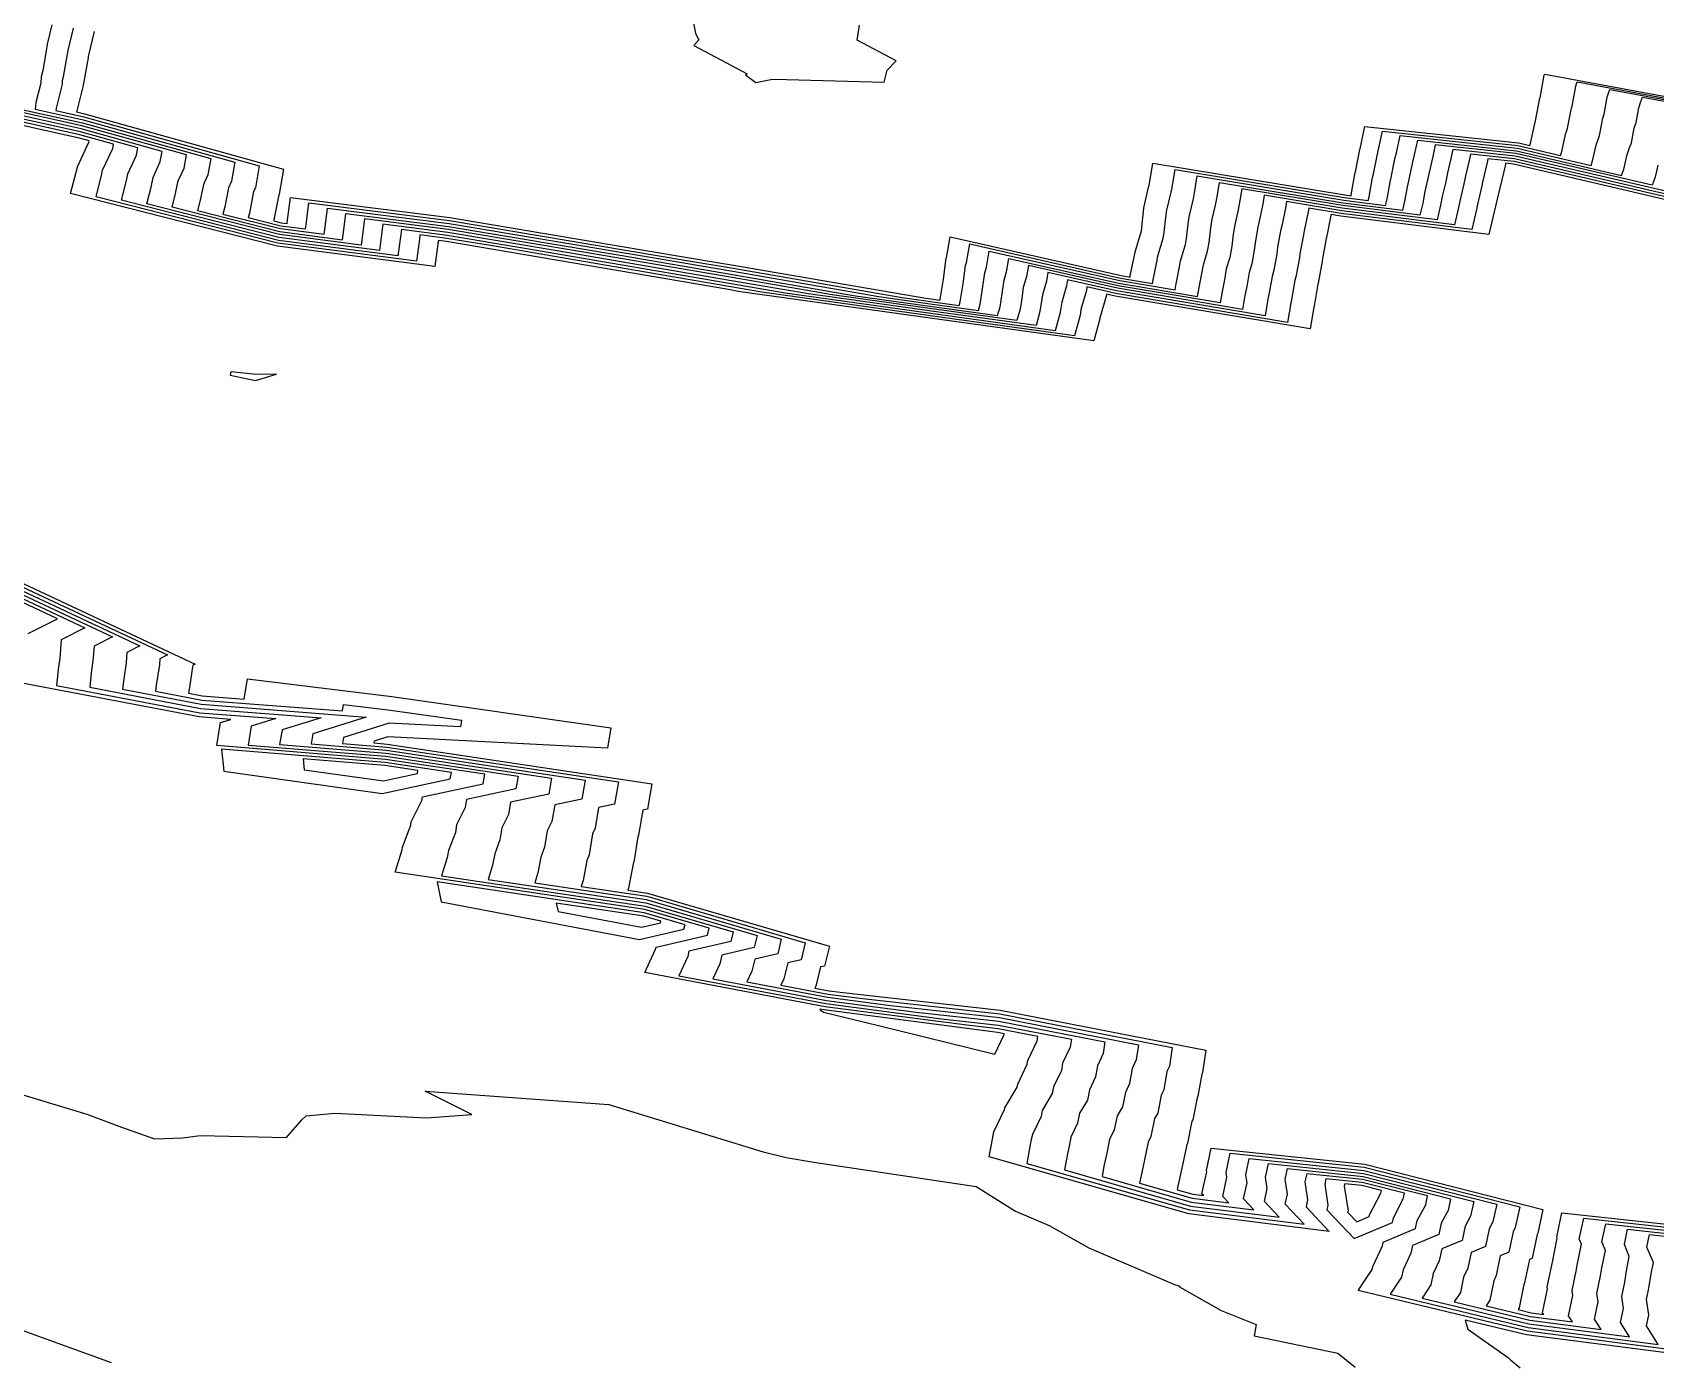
# Model space of a CAD drawing. Header units: metres. Extents: x 706349 to 713144, y 2649082 to 2655455.
# Drawn here: x 712804.6 to 712974.1, y 2651680.2 to 2651819.1 of the extents above; entities that cross this region are included whole.
import ezdxf

# ---------------------------------------------------------------- set-up
doc = ezdxf.new("R2010")
doc.units = ezdxf.units.M
doc.layers.add('C-TOPO-MAJR', color=9, linetype='Continuous')
doc.layers.add('C-TOPO-MINR', color=8, linetype='Continuous')

msp = doc.modelspace()

# ---------------------------------------------------------------- linework, layer by layer
at = {"layer": 'C-TOPO-MAJR', "color": 9, "linetype": 'Continuous', "lineweight": -3, "elevation": -10, "flags": 128}
for points in [[(712873.42, 2651821.21), (712873.85, 2651819.02), (712874.2, 2651818.33), (712873.67, 2651817.76), (712879.23, 2651814.79), (712879.06, 2651814.7), (712880.14, 2651813.9), (712881.89, 2651814.23), (712883.33, 2651814.19), (712893.53, 2651813.93), (712893.87, 2651815.18), (712894.81, 2651816.14), (712890.72, 2651818.3), (712890.98, 2651819.89)], [(712811.07, 2651819.23), (712810.44, 2651816.59), (712810.42, 2651816.47), (712809.94, 2651813.78), (712809.92, 2651813.68), (712809.91, 2651813.58), (712809.24, 2651810.92), (712809.22, 2651810.81), (712810.05, 2651810.62), (712830.84, 2651804.83), (712830.38, 2651802.22), (712830.34, 2651802.14), (712829.82, 2651799.54), (712829.8, 2651799.44), (712830.59, 2651799.24), (712831.2, 2651799.16), (712831.21, 2651799.25), (712831.55, 2651801.89), (712848.2, 2651799.77), (712876.33, 2651795.06), (712877.6, 2651794.85), (712897.89, 2651791.35), (712898.69, 2651791.24), (712899.36, 2651791.14), (712899.39, 2651791.24), (712899.74, 2651793.36), (712900.03, 2651795.53), (712900.05, 2651795.59), (712900.44, 2651797.76), (712918.3, 2651793.73), (712919.22, 2651793.57), (712919.24, 2651793.68), (712919.7, 2651795.98), (712919.71, 2651796.06), (712920.38, 2651798.3), (712920.4, 2651798.38), (712920.65, 2651800.75), (712920.66, 2651800.8), (712921.19, 2651803.09), (712921.2, 2651803.13), (712921.59, 2651805.47), (712941.63, 2651802.14), (712942.29, 2651802.06), (712942.31, 2651802.16), (712942.73, 2651804.47), (712942.75, 2651804.56), (712943.22, 2651806.88), (712943.24, 2651806.96), (712943.74, 2651809.3), (712959.78, 2651807.59), (712960.97, 2651807.31), (712960.99, 2651807.38), (712961.52, 2651809.74), (712961.55, 2651809.8), (712961.57, 2651809.87), (712962.02, 2651812.24), (712962.04, 2651812.29), (712962.47, 2651814.66), (712962.49, 2651814.71), (712962.51, 2651814.75), (712991.49, 2651809.41)]]:
    msp.add_lwpolyline(points, dxfattribs=at)
at = {"layer": 'C-TOPO-MAJR', "color": 9, "linetype": 'Continuous', "lineweight": -3, "flags": 128}
for points in [[(712976.92, 2651802.12), (712959.44, 2651806.2), (712952.92, 2651806.9), (712952.72, 2651805.95), (712952.37, 2651804.44), (712952.18, 2651803.5), (712951.82, 2651801.99), (712951.65, 2651801.06), (712951.29, 2651799.54), (712941.37, 2651800.76), (712933.22, 2651802.12), (712933.07, 2651801.17), (712932.78, 2651799.72), (712932.56, 2651798.79), (712932.3, 2651797.35), (712932.19, 2651796.39), (712931.92, 2651794.94), (712931.65, 2651794.03), (712931.41, 2651792.58), (712931.22, 2651791.64), (712930.97, 2651790.18), (712917.9, 2651792.39), (712910.64, 2651794.03), (712910.49, 2651793.15), (712910.07, 2651791.71), (712909.95, 2651790.82), (712909.81, 2651789.96), (712909.4, 2651788.49), (712898.47, 2651790), (712885.65, 2651791.8), (712877.41, 2651793.22), (712859.41, 2651796.31), (712847.98, 2651798.22), (712841.21, 2651799.08), (712841.07, 2651798.01), (712840.85, 2651796.35), (712830.35, 2651797.7), (712816.55, 2651801.22), (712817, 2651802.97), (712817.2, 2651803.98), (712817.96, 2651805.63), (712818.15, 2651806.69), (712809.7, 2651809.04), (712798.38, 2651811.56)], [(712801.9, 2651761.17), (712812.97, 2651755.98), (712811.05, 2651755.01), (712810.93, 2651753.46), (712810.74, 2651752.23), (712810.59, 2651750.71), (712822.16, 2651748.5), (712834.75, 2651747.52), (712830.67, 2651746.25), (712830.42, 2651744.73), (712841.55, 2651743.82), (712858.82, 2651741.22), (712858.53, 2651739.56), (712854.54, 2651738.71), (712854.33, 2651737.42), (712853.63, 2651736.02), (712853.43, 2651734.77), (712852.88, 2651733.31), (712852.66, 2651732.13), (712852.2, 2651730.64), (712868.66, 2651728.19), (712880.29, 2651724.78), (712879.98, 2651723.52), (712876.6, 2651722.74), (712876.37, 2651721.81), (712875.65, 2651720.26), (712887.54, 2651718), (712896.9, 2651716.78), (712905.52, 2651715.82), (712916.6, 2651713.66), (712916.42, 2651712.45), (712915.81, 2651711.16), (712915.61, 2651710), (712914.98, 2651708.67), (712914.77, 2651707.58), (712913.95, 2651706.21), (712913.74, 2651705.19), (712913.05, 2651703.73), (712912.85, 2651702.77), (712912.64, 2651701.81), (712912.36, 2651700.29), (712925.52, 2651696.52), (712934.78, 2651695.36), (712933.25, 2651696.98), (712933.55, 2651698.35), (712933.37, 2651699.53), (712933.67, 2651700.97), (712943.59, 2651699.93), (712955.1, 2651697.01), (712954.77, 2651695.47), (712954.21, 2651694.43), (712953.91, 2651692.93), (712951.76, 2651692.04), (712951.51, 2651690.81), (712950.88, 2651689.46), (712950.64, 2651688.29), (712949.71, 2651686.91), (712960.87, 2651684.21), (712971.38, 2651682.85), (712970.44, 2651684.36), (712970.73, 2651685.82), (712970.56, 2651687.08), (712970.88, 2651688.58), (712971.04, 2651689.75), (712971.35, 2651691.25), (712970.83, 2651692.51), (712971.17, 2651694.1), (712983.45, 2651692.76)]]:
    msp.add_lwpolyline(points, dxfattribs=at)
at = {"layer": 'C-TOPO-MINR', "color": 8, "linetype": 'Continuous', "lineweight": -3, "flags": 128}
for points, elevation in [([(712806.63, 2651819.9), (712806.15, 2651817.88), (712806.05, 2651817.2), (712805.68, 2651815.15), (712805.53, 2651814.49), (712805.49, 2651813.82), (712804.98, 2651811.79), (712804.89, 2651811.11), (712809.91, 2651809.99), (712825.76, 2651805.57), (712825.41, 2651803.58), (712825.08, 2651802.88), (712824.69, 2651800.91), (712824.5, 2651800.15), (712830.5, 2651798.62), (712835.06, 2651798.04), (712835.16, 2651798.76), (712835.42, 2651800.77), (712848.11, 2651799.15), (712869.56, 2651795.56), (712877.53, 2651794.2), (712892.99, 2651791.53), (712898.6, 2651790.74), (712903.38, 2651790.08), (712903.56, 2651790.73), (712903.82, 2651792.34), (712904.05, 2651794), (712904.23, 2651794.61), (712904.52, 2651796.27), (712918.14, 2651793.19), (712923.92, 2651792.22), (712924.04, 2651792.86), (712924.38, 2651794.62), (712924.49, 2651795.25), (712925, 2651796.95), (712925.11, 2651797.59), (712925.31, 2651799.39), (712925.42, 2651800), (712925.83, 2651801.74), (712925.95, 2651802.35), (712926.24, 2651804.13), (712941.53, 2651801.59), (712945.89, 2651801.05), (712946.05, 2651801.72), (712946.37, 2651803.48), (712946.52, 2651804.14), (712946.88, 2651805.9), (712947.03, 2651806.55), (712947.41, 2651808.34), (712959.64, 2651807.03), (712967.35, 2651805.23), (712967.52, 2651805.7), (712967.92, 2651807.49), (712968.08, 2651807.93), (712968.23, 2651808.36), (712968.58, 2651810.17), (712968.72, 2651810.57), (712969.05, 2651812.37), (712969.19, 2651812.77), (712969.31, 2651813.15), (712991.41, 2651809.08)], -6), ([(712808.85, 2651819.57), (712808.3, 2651817.23), (712808.24, 2651816.84), (712807.81, 2651814.47), (712807.73, 2651814.09), (712807.7, 2651813.7), (712807.11, 2651811.35), (712807.05, 2651810.96), (712809.98, 2651810.31), (712828.3, 2651805.2), (712827.9, 2651802.9), (712827.71, 2651802.51), (712827.26, 2651800.23), (712827.15, 2651799.8), (712830.55, 2651798.93), (712833.13, 2651798.6), (712833.18, 2651799.01), (712833.48, 2651801.33), (712848.16, 2651799.46), (712872.95, 2651795.31), (712877.57, 2651794.52), (712895.44, 2651791.44), (712898.64, 2651790.99), (712901.37, 2651790.61), (712901.47, 2651790.98), (712901.78, 2651792.85), (712902.04, 2651794.76), (712902.14, 2651795.1), (712902.48, 2651797.02), (712918.22, 2651793.46), (712921.57, 2651792.89), (712921.64, 2651793.27), (712922.04, 2651795.3), (712922.1, 2651795.65), (712922.69, 2651797.63), (712922.75, 2651797.98), (712922.98, 2651800.07), (712923.04, 2651800.4), (712923.51, 2651802.42), (712923.58, 2651802.74), (712923.92, 2651804.8), (712941.58, 2651801.87), (712944.09, 2651801.56), (712944.18, 2651801.94), (712944.55, 2651803.97), (712944.64, 2651804.35), (712945.05, 2651806.39), (712945.14, 2651806.76), (712945.57, 2651808.82), (712959.71, 2651807.31), (712964.16, 2651806.27), (712964.26, 2651806.54), (712964.72, 2651808.61), (712964.81, 2651808.87), (712964.9, 2651809.11), (712965.3, 2651811.2), (712965.38, 2651811.43), (712965.76, 2651813.52), (712965.84, 2651813.74), (712965.91, 2651813.95), (712991.45, 2651809.24)], -8), ([(712986.49, 2651799), (712959.24, 2651805.37), (712958.43, 2651805.45), (712958.41, 2651805.34), (712957.85, 2651802.99), (712957.83, 2651802.87), (712957.27, 2651800.51), (712957.25, 2651800.39), (712956.69, 2651798.02), (712941.21, 2651799.94), (712940.2, 2651800.1), (712940.18, 2651799.99), (712939.73, 2651797.71), (712939.7, 2651797.59), (712939.28, 2651795.31), (712939.27, 2651795.19), (712938.85, 2651792.92), (712938.82, 2651792.81), (712938.44, 2651790.54), (712938.41, 2651790.42), (712938.01, 2651788.15), (712917.66, 2651791.58), (712916.76, 2651791.79), (712916.75, 2651791.68), (712916.1, 2651789.41), (712916.08, 2651789.3), (712916.07, 2651789.2), (712915.43, 2651786.9), (712898.35, 2651789.26), (712878.31, 2651792.07), (712877.29, 2651792.25), (712849.26, 2651797.05), (712847.84, 2651797.29), (712847, 2651797.4), (712846.98, 2651797.27), (712846.64, 2651794.67), (712830.2, 2651796.78), (712808.6, 2651802.29), (712809.3, 2651805.03), (712809.31, 2651805.09), (712810.51, 2651807.67), (712810.54, 2651807.8), (712809.49, 2651808.09), (712791.88, 2651812.01)], 6), ([(712983.3, 2651800.04), (712959.31, 2651805.65), (712956.59, 2651805.93), (712956.51, 2651805.54), (712956.03, 2651803.47), (712955.95, 2651803.08), (712955.45, 2651801), (712955.38, 2651800.61), (712954.89, 2651798.53), (712941.26, 2651800.21), (712937.88, 2651800.77), (712937.81, 2651800.38), (712937.41, 2651798.38), (712937.32, 2651797.99), (712936.95, 2651795.99), (712936.91, 2651795.59), (712936.54, 2651793.6), (712936.43, 2651793.22), (712936.09, 2651791.22), (712936.02, 2651790.83), (712935.67, 2651788.83), (712917.74, 2651791.85), (712914.72, 2651792.53), (712914.66, 2651792.17), (712914.09, 2651790.18), (712914.04, 2651789.81), (712913.98, 2651789.45), (712913.42, 2651787.43), (712898.39, 2651789.5), (712880.76, 2651791.98), (712877.33, 2651792.57), (712852.64, 2651796.81), (712847.88, 2651797.6), (712845.07, 2651797.96), (712845.01, 2651797.51), (712844.71, 2651795.23), (712830.25, 2651797.09), (712811.25, 2651801.93), (712811.87, 2651804.35), (712811.94, 2651804.72), (712813, 2651806.99), (712813.07, 2651807.43), (712809.56, 2651808.41), (712794.05, 2651811.86)], 4), ([(712980.11, 2651801.08), (712959.37, 2651805.92), (712954.76, 2651806.41), (712954.61, 2651805.74), (712954.2, 2651803.96), (712954.06, 2651803.29), (712953.64, 2651801.5), (712953.52, 2651800.84), (712953.09, 2651799.03), (712941.32, 2651800.49), (712935.55, 2651801.45), (712935.44, 2651800.77), (712935.09, 2651799.05), (712934.94, 2651798.39), (712934.62, 2651796.67), (712934.55, 2651795.99), (712934.23, 2651794.27), (712934.04, 2651793.62), (712933.75, 2651791.9), (712933.62, 2651791.24), (712933.32, 2651789.5), (712917.82, 2651792.12), (712912.68, 2651793.28), (712912.57, 2651792.66), (712912.08, 2651790.94), (712912, 2651790.32), (712911.9, 2651789.71), (712911.41, 2651787.96), (712898.43, 2651789.75), (712883.2, 2651791.89), (712877.37, 2651792.9), (712856.02, 2651796.56), (712847.93, 2651797.91), (712843.14, 2651798.52), (712843.04, 2651797.76), (712842.78, 2651795.79), (712830.3, 2651797.39), (712813.9, 2651801.58), (712814.43, 2651803.66), (712814.57, 2651804.35), (712815.48, 2651806.31), (712815.61, 2651807.06), (712809.63, 2651808.73), (712796.21, 2651811.71)], 2), ([(712974.32, 2651805.25), (712974.04, 2651804.01), (712973.73, 2651803.16), (712959.51, 2651806.48), (712951.08, 2651807.38), (712950.82, 2651806.15), (712950.54, 2651804.93), (712950.29, 2651803.72), (712950, 2651802.49), (712949.78, 2651801.28), (712949.49, 2651800.04), (712941.42, 2651801.04), (712930.9, 2651802.79), (712930.69, 2651801.56), (712930.46, 2651800.4), (712930.18, 2651799.19), (712929.97, 2651798.03), (712929.83, 2651796.79), (712929.62, 2651795.61), (712929.26, 2651794.43), (712929.07, 2651793.26), (712928.83, 2651792.05), (712928.62, 2651790.86), (712917.98, 2651792.66), (712908.6, 2651794.78), (712908.4, 2651793.63), (712908.07, 2651792.47), (712907.91, 2651791.33), (712907.73, 2651790.22), (712907.4, 2651789.02), (712898.52, 2651790.25), (712888.1, 2651791.71), (712877.45, 2651793.55), (712862.79, 2651796.06), (712848.02, 2651798.53), (712839.28, 2651799.64), (712839.1, 2651798.26), (712838.92, 2651796.91), (712830.4, 2651798.01), (712819.2, 2651800.86), (712819.56, 2651802.29), (712819.83, 2651803.62), (712820.45, 2651804.95), (712820.69, 2651806.32), (712809.77, 2651809.36), (712800.55, 2651811.41)], -2), ([(712802.72, 2651811.26), (712809.84, 2651809.68), (712823.23, 2651805.94), (712822.93, 2651804.26), (712822.46, 2651803.25), (712822.13, 2651801.6), (712821.85, 2651800.51), (712830.45, 2651798.32), (712836.99, 2651797.47), (712837.13, 2651798.51), (712837.35, 2651800.21), (712848.07, 2651798.84), (712866.18, 2651795.81), (712877.49, 2651793.87), (712890.55, 2651791.62), (712898.56, 2651790.49), (712905.39, 2651789.55), (712905.64, 2651790.47), (712905.87, 2651791.84), (712906.06, 2651793.23), (712906.31, 2651794.12), (712906.56, 2651795.52), (712918.06, 2651792.92), (712926.27, 2651791.54), (712926.43, 2651792.46), (712926.72, 2651793.94), (712926.87, 2651794.84), (712927.31, 2651796.28), (712927.47, 2651797.19), (712927.64, 2651798.71), (712927.8, 2651799.6), (712928.14, 2651801.07), (712928.32, 2651801.95), (712928.57, 2651803.46), (712941.47, 2651801.31), (712947.69, 2651800.55), (712947.91, 2651801.5), (712948.18, 2651802.98), (712948.41, 2651803.93), (712948.71, 2651805.42), (712948.93, 2651806.35), (712949.25, 2651807.86), (712959.57, 2651806.76), (712970.54, 2651804.19), (712970.78, 2651804.85), (712971.12, 2651806.37), (712971.34, 2651807), (712971.56, 2651807.6), (712971.85, 2651809.13), (712972.06, 2651809.71), (712972.34, 2651811.23), (712972.53, 2651811.8), (712972.71, 2651812.35), (712991.37, 2651808.91)], -4), ([(712802.01, 2651762.32), (712821.59, 2651753.14), (712821.35, 2651753.02), (712821.34, 2651752.83), (712820.94, 2651750.28), (712820.92, 2651750.1), (712822.35, 2651749.82), (712826.73, 2651749.48), (712827.06, 2651751.6), (712842.12, 2651749.75), (712865, 2651746.49), (712864.64, 2651744.34), (712841.72, 2651745.53), (712840.3, 2651745.08), (712840.27, 2651744.9), (712841.65, 2651744.78), (712869.29, 2651740.62), (712868.82, 2651737.97), (712868.33, 2651737.86), (712867.9, 2651735.26), (712867.81, 2651735.08), (712867.4, 2651732.45), (712867.33, 2651732.27), (712866.84, 2651729.71), (712866.78, 2651729.53), (712868.82, 2651729.22), (712887.82, 2651723.66), (712887.32, 2651721.59), (712886.9, 2651721.5), (712886.41, 2651719.48), (712886.32, 2651719.29), (712887.79, 2651719.01), (712888.95, 2651718.86), (712905.67, 2651716.99), (712927.13, 2651712.8), (712926.78, 2651710.47), (712926.7, 2651710.31), (712926.3, 2651707.99), (712926.22, 2651707.82), (712925.77, 2651705.54), (712925.67, 2651705.37), (712925.22, 2651703.09), (712925.13, 2651702.91), (712924.67, 2651700.65), (712924.18, 2651698.41), (712924.14, 2651698.22), (712925.77, 2651697.76), (712926.92, 2651697.61), (712926.73, 2651697.81), (712927.23, 2651700.1), (712927.21, 2651700.25), (712927.69, 2651702.56), (712943.72, 2651700.88), (712962.32, 2651696.17), (712961.78, 2651693.68), (712961.71, 2651693.55), (712961.2, 2651691.06), (712960.93, 2651690.95), (712960.42, 2651688.5), (712960.34, 2651688.33), (712959.85, 2651685.87), (712959.73, 2651685.7), (712961.11, 2651685.37), (712962.42, 2651685.2), (712962.3, 2651685.38), (712962.8, 2651687.88), (712962.78, 2651688.03), (712963.3, 2651690.53), (712963.32, 2651690.67), (712963.83, 2651693.16), (712963.77, 2651693.32), (712964.31, 2651695.81), (712983.57, 2651693.72)], 6), ([(712801.86, 2651760.78), (712810.09, 2651756.93), (712807.61, 2651755.67), (712807.47, 2651753.68), (712807.34, 2651752.88), (712807.14, 2651750.91), (712822.1, 2651748.05), (712830.04, 2651747.44), (712827.46, 2651746.64), (712827.14, 2651744.68), (712841.51, 2651743.5), (712855.33, 2651741.42), (712855.1, 2651740.09), (712849.94, 2651738.99), (712849.8, 2651738.14), (712848.9, 2651736.34), (712848.77, 2651735.55), (712848.07, 2651733.66), (712847.93, 2651732.94), (712847.34, 2651731.01), (712868.6, 2651727.85), (712877.77, 2651725.16), (712877.53, 2651724.16), (712873.16, 2651723.15), (712873.03, 2651722.59), (712872.1, 2651720.58), (712887.45, 2651717.67), (712899.54, 2651716.09), (712905.48, 2651715.43), (712913.09, 2651713.94), (712912.97, 2651713.11), (712912.18, 2651711.44), (712912.05, 2651710.68), (712911.23, 2651708.96), (712911.1, 2651708.27), (712910.04, 2651706.49), (712909.92, 2651705.89), (712909.02, 2651704.01), (712908.91, 2651703.47), (712908.79, 2651702.94), (712908.44, 2651700.97), (712925.43, 2651696.11), (712937.4, 2651694.61), (712935.42, 2651696.7), (712935.66, 2651697.77), (712935.43, 2651699.29), (712935.66, 2651700.43), (712943.55, 2651699.61), (712952.69, 2651697.29), (712952.43, 2651696.06), (712951.71, 2651694.72), (712951.47, 2651693.56), (712948.71, 2651692.4), (712948.54, 2651691.58), (712947.72, 2651689.84), (712947.57, 2651689.1), (712946.37, 2651687.31), (712960.78, 2651683.82), (712974.37, 2651682.07), (712973.15, 2651684.01), (712973.38, 2651685.14), (712973.16, 2651686.76), (712973.4, 2651687.93), (712973.62, 2651689.44), (712973.86, 2651690.62), (712973.18, 2651692.24), (712973.46, 2651693.53), (712983.41, 2651692.45)], -2), ([(712801.94, 2651761.55), (712815.84, 2651755.03), (712814.48, 2651754.35), (712814.4, 2651753.25), (712814.14, 2651751.58), (712814.03, 2651750.5), (712822.23, 2651748.94), (712839.47, 2651747.6), (712833.88, 2651745.86), (712833.7, 2651744.79), (712841.58, 2651744.14), (712862.31, 2651741.02), (712861.96, 2651739.03), (712859.14, 2651738.42), (712858.85, 2651736.7), (712858.36, 2651735.71), (712858.08, 2651734), (712857.7, 2651732.96), (712857.38, 2651731.32), (712857.06, 2651730.27), (712868.71, 2651728.53), (712882.8, 2651724.41), (712882.43, 2651722.88), (712880.03, 2651722.32), (712879.72, 2651721.04), (712879.21, 2651719.93), (712887.62, 2651718.34), (712894.25, 2651717.47), (712905.57, 2651716.21), (712920.11, 2651713.37), (712919.87, 2651711.79), (712919.44, 2651710.88), (712919.17, 2651709.33), (712918.73, 2651708.39), (712918.44, 2651706.9), (712917.86, 2651705.93), (712917.57, 2651704.49), (712917.08, 2651703.46), (712916.79, 2651702.06), (712916.49, 2651700.68), (712916.29, 2651699.6), (712925.6, 2651696.93), (712932.16, 2651696.11), (712931.08, 2651697.26), (712931.45, 2651698.93), (712931.32, 2651699.77), (712931.67, 2651701.5), (712943.63, 2651700.25), (712957.51, 2651696.73), (712957.1, 2651694.87), (712956.71, 2651694.13), (712956.34, 2651692.31), (712954.82, 2651691.68), (712954.48, 2651690.04), (712954.03, 2651689.08), (712953.71, 2651687.48), (712953.05, 2651686.5), (712960.95, 2651684.59), (712968.4, 2651683.63), (712967.73, 2651684.7), (712968.09, 2651686.51), (712967.97, 2651687.4), (712968.35, 2651689.23), (712968.47, 2651690.06), (712968.85, 2651691.89), (712968.47, 2651692.78), (712968.88, 2651694.67), (712983.49, 2651693.08)], 2), ([(712801.98, 2651761.93), (712818.72, 2651754.09), (712817.92, 2651753.68), (712817.87, 2651753.04), (712817.54, 2651750.93), (712817.47, 2651750.3), (712822.29, 2651749.38), (712836.99, 2651748.24), (712837.09, 2651748.93), (712841.99, 2651748.33), (712849.42, 2651747.27), (712849.3, 2651746.57), (712841.85, 2651746.95), (712837.09, 2651745.47), (712836.99, 2651744.84), (712841.61, 2651744.46), (712865.8, 2651740.82), (712865.39, 2651738.5), (712863.73, 2651738.14), (712863.38, 2651735.98), (712863.09, 2651735.4), (712862.74, 2651733.22), (712862.51, 2651732.61), (712862.11, 2651730.52), (712861.92, 2651729.9), (712868.76, 2651728.88), (712885.31, 2651724.03), (712884.87, 2651722.23), (712883.47, 2651721.91), (712883.07, 2651720.26), (712882.77, 2651719.61), (712887.71, 2651718.67), (712891.6, 2651718.17), (712905.62, 2651716.6), (712923.62, 2651713.09), (712923.32, 2651711.13), (712923.07, 2651710.59), (712922.74, 2651708.66), (712922.47, 2651708.1), (712922.11, 2651706.22), (712921.76, 2651705.65), (712921.39, 2651703.79), (712921.1, 2651703.18), (712920.73, 2651701.36), (712920.33, 2651699.54), (712920.22, 2651698.91), (712925.69, 2651697.34), (712929.54, 2651696.86), (712928.9, 2651697.53), (712929.34, 2651699.52), (712929.27, 2651700.01), (712929.68, 2651702.03), (712943.68, 2651700.57), (712959.91, 2651696.45), (712959.44, 2651694.28), (712959.21, 2651693.84), (712958.77, 2651691.69), (712957.88, 2651691.31), (712957.45, 2651689.27), (712957.19, 2651688.71), (712956.78, 2651686.68), (712956.39, 2651686.1), (712961.03, 2651684.98), (712965.41, 2651684.42), (712965.01, 2651685.04), (712965.45, 2651687.19), (712965.37, 2651687.71), (712965.83, 2651689.88), (712965.9, 2651690.36), (712966.34, 2651692.53), (712966.12, 2651693.05), (712966.6, 2651695.24), (712983.53, 2651693.4)], 4), ([(712804.17, 2651756.33), (712807.22, 2651757.87), (712801.82, 2651760.4)], -4), ([(712977.36, 2651681.29), (712960.7, 2651683.44), (712943.03, 2651687.71), (712944.5, 2651689.9), (712944.57, 2651690.21), (712945.56, 2651692.36), (712945.65, 2651692.76), (712949.04, 2651694.18), (712949.21, 2651695.01), (712950.09, 2651696.66), (712950.29, 2651697.57), (712943.5, 2651699.29), (712937.66, 2651699.9), (712937.48, 2651699.06), (712937.76, 2651697.18), (712937.6, 2651696.42), (712940.02, 2651693.86), (712925.35, 2651695.7), (712904.51, 2651701.66), (712904.95, 2651704.08), (712904.97, 2651704.18), (712904.99, 2651704.28), (712906.1, 2651706.59), (712906.13, 2651706.77), (712907.43, 2651708.95), (712907.49, 2651709.24), (712908.48, 2651711.35), (712908.55, 2651711.73), (712909.52, 2651713.78), (712909.58, 2651714.23), (712905.43, 2651715.04), (712902.19, 2651715.4), (712887.37, 2651717.33), (712868.54, 2651720.91), (712869.68, 2651723.37), (712869.73, 2651723.57), (712875.08, 2651724.81), (712875.26, 2651725.54), (712868.55, 2651727.5), (712842.48, 2651731.39), (712843.21, 2651733.74), (712843.26, 2651734), (712844.12, 2651736.32), (712844.17, 2651736.65), (712845.28, 2651738.87), (712845.34, 2651739.27), (712851.66, 2651740.63), (712851.84, 2651741.62), (712841.48, 2651743.18), (712823.86, 2651744.63), (712824.26, 2651747.03), (712825.32, 2651747.36), (712822.03, 2651747.61), (712803.7, 2651751.11)], -4), ([(712799.79, 2651709.27), (712810.28, 2651706.13), (712813.9, 2651704.77), (712817.35, 2651703.53), (712820.3, 2651703.64), (712822.13, 2651703.88), (712831.13, 2651703.69), (712832.74, 2651705.54), (712833.19, 2651705.94), (712836.2, 2651706.21), (712845.75, 2651705.72), (712850.48, 2651706.09), (712845.63, 2651708.53), (712864.79, 2651707.12), (712880.92, 2651702.18), (712883.3, 2651701.58), (712886.2, 2651701.11), (712903.15, 2651698.57), (712907.24, 2651695.99), (712910.76, 2651694.47), (712914.91, 2651692.15), (712923.87, 2651688.31), (712924.3, 2651688.17), (712924.39, 2651688.09), (712928.73, 2651685.6), (712932.38, 2651684.14), (712932.18, 2651682.95), (712940.91, 2651681.15), (712942.72, 2651679.69)], -4), ([(712980.35, 2651680.51), (712960.62, 2651683.05), (712954.2, 2651684.6), (712954.48, 2651683.65), (712958.73, 2651680.67), (712958.95, 2651680.44), (712959.95, 2651679.63)], -6), ([(712812.85, 2651680.15), (712803.64, 2651683.5)], -2)]:
    msp.add_lwpolyline(points, dxfattribs=dict(at, elevation=elevation))
for points, elevation in [([(712825.32, 2651783.66), (712825.27, 2651783.33), (712827.89, 2651782.75), (712830.1, 2651783.43), (712828, 2651783.39), (712825.32, 2651783.66)], 6), ([(712824.58, 2651741.95), (712841.12, 2651739.63), (712848.23, 2651741.16), (712848.35, 2651741.82), (712841.45, 2651742.86), (712824.34, 2651744.26), (712824.58, 2651741.95)], -6), ([(712832.99, 2651742.09), (712841.25, 2651740.93), (712844.8, 2651741.69), (712844.86, 2651742.02), (712841.41, 2651742.54), (712832.88, 2651743.24), (712832.99, 2651742.09)], -8), ([(712868.49, 2651727.16), (712846.86, 2651730.38), (712847.3, 2651728.3), (712867.98, 2651724.37), (712872.64, 2651725.45), (712872.75, 2651725.91), (712868.49, 2651727.16)], -6), ([(712868.44, 2651726.81), (712859.3, 2651728.17), (712859.49, 2651727.29), (712868.22, 2651725.64), (712870.19, 2651726.09), (712870.24, 2651726.29), (712868.44, 2651726.81)], -8), ([(712887.28, 2651717), (712886.82, 2651717.08), (712886.85, 2651717.02), (712887.22, 2651716.76), (712892.96, 2651715.39), (712905.09, 2651712.37), (712906.06, 2651714.44), (712906.08, 2651714.51), (712905.38, 2651714.65), (712904.84, 2651714.71), (712887.28, 2651717)], -6), ([(712939.77, 2651696.14), (712942.62, 2651693.14), (712946.61, 2651694.8), (712946.71, 2651695.3), (712947.75, 2651697.26), (712947.88, 2651697.85), (712943.46, 2651698.97), (712939.65, 2651699.37), (712939.54, 2651698.82), (712939.87, 2651696.6), (712939.77, 2651696.14)], -6), ([(712941.94, 2651695.87), (712942.88, 2651694.88), (712944.18, 2651695.43), (712944.21, 2651695.59), (712945.42, 2651697.85), (712945.48, 2651698.13), (712943.42, 2651698.65), (712941.64, 2651698.83), (712941.59, 2651698.58), (712941.98, 2651696.01), (712941.94, 2651695.87)], -8)]:
    msp.add_lwpolyline(points, close=True, dxfattribs=dict(at, elevation=elevation))

doc.saveas('drawing.dxf')
